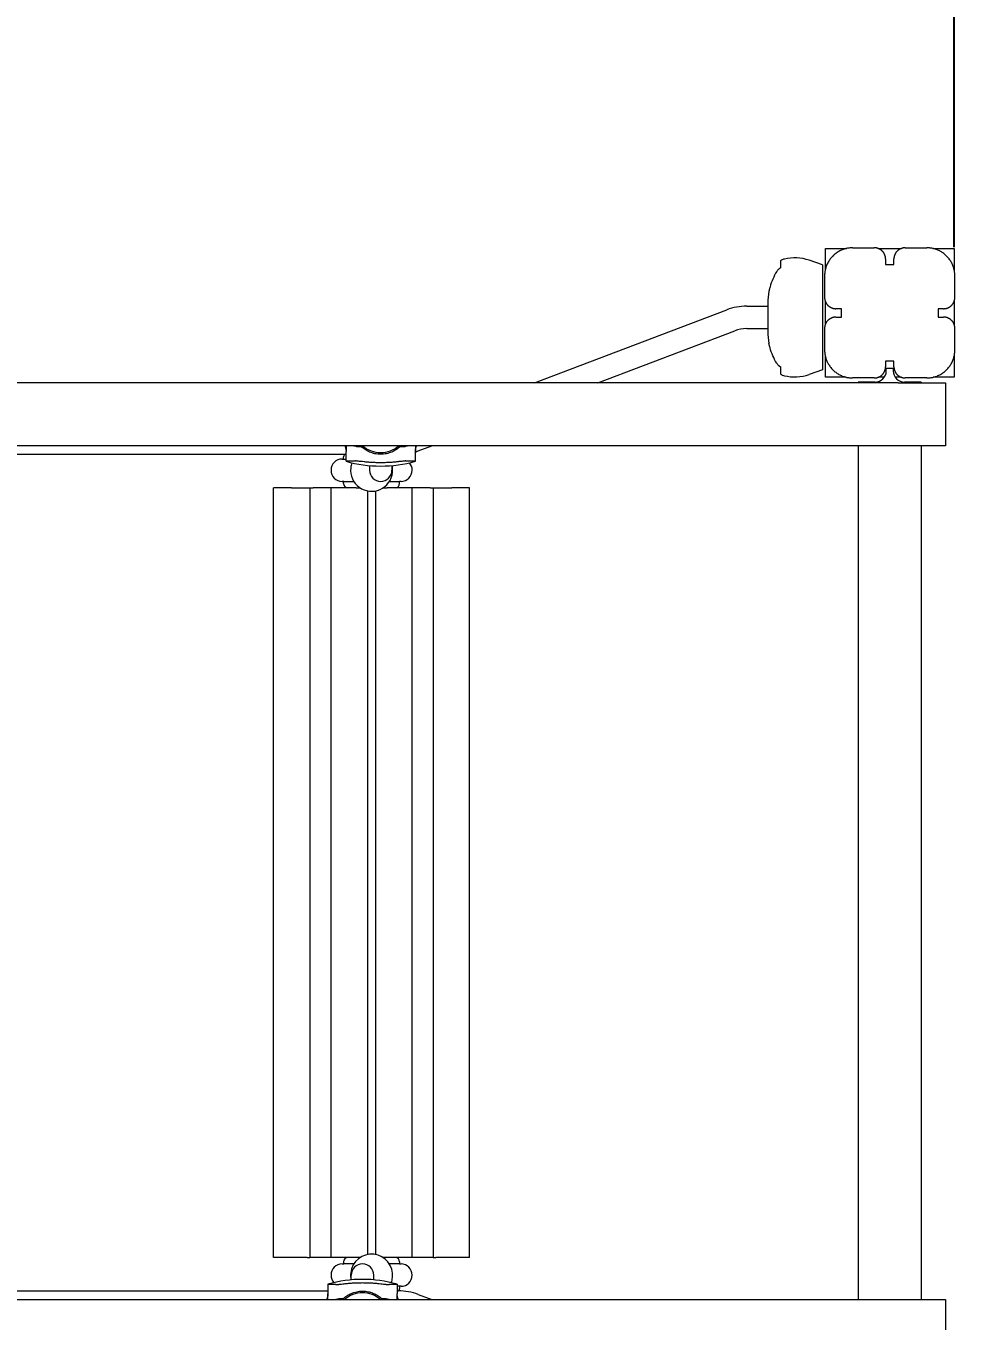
# Model space of a CAD drawing. Extents: x -3514 to 3672, y -2461 to 3671.
# Drawn here: x 583 to 1262, y -320 to 605 of the extents above; entities that cross this region are included whole.
import ezdxf

# ---------------------------------------------------------------- set-up
doc = ezdxf.new("R2010")
doc.units = 0
doc.header["$LTSCALE"] = 5
doc.header["$PDMODE"] = 33
doc.header["$PDSIZE"] = 20
doc.layers.get('Defpoints').update_dxf_attribs({"linetype": 'CONTINUOUS'})
for name, color, linetype in [('Lg_area', 4, 'CONTINUOUS'), ('Lg_dim', 7, 'CONTINUOUS'), ('Lg_prod', 40, 'CONTINUOUS')]:
    doc.layers.add(name, color=color, linetype=linetype)
doc.styles.add('LG1', font='arial.ttf', dxfattribs={"height": 185})
doc.dimstyles.new('LG_DIM', dxfattribs={"dimtxt": 185, "dimasz": 120, "dimexe": 50, "dimexo": 1, "dimgap": 50, "dimtad": 0, "dimtih": 1, "dimtoh": 1, "dimdec": 0, "dimrnd": 10, "dimdsep": 46, "dimtxsty": 'LG1', "dimcen": 2.5, "dimclrt": 4, "dimadec": 4, "dimazin": 0, "dimtfac": 1, "dimtdec": 0, "dimtmove": 0, "dimatfit": 3, "dimfxl": 1, "dimtolj": 1, "dimtzin": 0, "dimarcsym": 0})

# ---------------------------------------------------------------- blocks, each defined once
blk = doc.blocks.new('*D5')
at = {"layer": 'Defpoints', "color": 0}
for p in [(1221.5, 1852), (1221.5, -1852), (3391.97, -1852)]:
    blk.add_point(p, dxfattribs=at)
at = {"layer": 'Lg_dim', "color": 0, "lineweight": -2}
for p, q in [((1222.5, 1852), (3441.97, 1852)), ((3391.97, 1732), (3391.97, 50.25)), ((3391.97, -1732), (3391.97, -238.64)), ((1222.5, -1852), (3441.97, -1852))]:
    blk.add_line(p, q, dxfattribs=at)
at = {"layer": 'Lg_dim', "color": 0}
for points in [[(3411.97, 1732), (3371.97, 1732), (3391.97, 1852)], [(3371.97, -1732), (3411.97, -1732), (3391.97, -1852)]]:
    blk.add_solid(points, dxfattribs=at)
at = {"layer": 'Lg_dim', "color": 4, "insert": (3391.97, -94.19), "char_height": 185, "attachment_point": 5, "style": 'LG1'}
blk.add_mtext('\\A1;3700', dxfattribs=at)
blk = doc.blocks.new('*D6')
at = {"layer": 'Defpoints', "color": 0}
for p in [(1246.09, 2314.51), (-1245.91, 445.92), (1246.09, 445.92)]:
    blk.add_point(p, dxfattribs=at)
at = {"layer": 'Lg_dim', "color": 0, "lineweight": -2}
for p, q in [((-1245.91, 446.92), (-1245.91, 2364.51)), ((1246.09, 446.92), (1246.09, 2364.51)), ((-1125.91, 2314.51), (-344.33, 2314.51)), ((1126.09, 2314.51), (309.93, 2314.51))]:
    blk.add_line(p, q, dxfattribs=at)
at = {"layer": 'Lg_dim', "color": 0}
for points in [[(-1125.91, 2334.51), (-1125.91, 2294.51), (-1245.91, 2314.51)], [(1126.09, 2294.51), (1126.09, 2334.51), (1246.09, 2314.51)]]:
    blk.add_solid(points, dxfattribs=at)
at = {"layer": 'Lg_dim', "color": 4, "insert": (-17.2, 2314.51), "char_height": 185, "attachment_point": 5, "style": 'LG1'}
blk.add_mtext('\\A1;2490', dxfattribs=at)

msp = doc.modelspace()

# ---------------------------------------------------------------- linework, layer by layer
at = {"layer": 'Lg_area', "color": 83, "linetype": 'Continuous', "lineweight": 0}
msp.add_arc((1221.5, 351), 1501, 0, 90, dxfattribs=at)
at = {"layer": 'Lg_prod', "linetype": 'Continuous', "lineweight": 0}
for p, q in [((1154.09, 431.01, -424.76), (1154.09, 445.92, -424.76)), ((1154.09, 445.92, -424.76), (1169.27, 445.92, -424.76)), ((1173.54, 446.39, -424.76), (1189.04, 446.39, -424.76)), ((1191.72, 445.92, -424.76), (1208.37, 445.92, -424.76)), ((1211.04, 446.39, -424.76), (1226.54, 446.39, -424.76)), ((1230.82, 445.92, -424.76), (1246.09, 445.92, -424.76)), ((1246.09, 445.92, -424.76), (1246.09, 430.65, -424.76)), ((1121.99, 437.11, -424.76), (1121.99, 431.98, -424.76)), ((1151.99, 434.2, -424.76), (1142.49, 437.47, -424.76)), ((1197.04, 438.39, -424.76), (1197.04, 434.39, -424.76)), ((1203.04, 434.39, -424.76), (1203.04, 438.39, -424.76)), ((1151.99, 434.2, -424.76), (1151.99, 396.7, -424.76)), ((1153.54, 426.39, -424.76), (1153.54, 410.89, -424.76)), ((1197.04, 434.39, -424.76), (1203.04, 434.39, -424.76)), ((1246.54, 410.89, -424.76), (1246.54, 426.39, -424.76)), ((1154.09, 391.78, -424.76), (1154.09, 407.99, -424.76)), ((1246.09, 408.21, -424.76), (1246.09, 391.56, -424.76)), ((946.4, 349.97, -424.76), (1083.67, 402.09, -424.76)), ((1097.87, 404.7, -424.76), (1112.99, 404.7, -424.76)), ((1112.99, 406.8, -424.76), (1112.99, 396.7, -424.76)), ((1165.54, 402.89, -424.76), (1161.54, 402.89, -424.76)), ((1165.54, 396.89, -424.76), (1165.54, 402.89, -424.76)), ((1234.54, 402.89, -424.76), (1234.54, 396.89, -424.76)), ((1238.54, 402.89, -424.76), (1234.54, 402.89, -424.76)), ((1097.87, 388.7, -424.76), (1112.99, 388.7, -424.76)), ((1112.99, 396.7, -424.76), (1112.99, 386.6, -424.76)), ((1151.99, 396.7, -424.76), (1151.99, 359.2, -424.76)), ((1153.54, 388.89, -424.76), (1153.54, 373.39, -424.76)), ((1161.54, 396.89, -424.76), (1165.54, 396.89, -424.76)), ((1234.54, 396.89, -424.76), (1238.54, 396.89, -424.76)), ((1246.54, 373.39, -424.76), (1246.54, 388.89, -424.76)), ((991.47, 349.97, -424.76), (1089.35, 387.13, -424.76)), ((1121.99, 361.42, -424.76), (1121.99, 356.28, -424.76)), ((1154.09, 353.92, -424.76), (1154.09, 368.77, -424.76)), ((1203.04, 365.39, -424.76), (1197.04, 365.39, -424.76)), ((1197.04, 365.39, -424.76), (1197.04, 361.39, -424.76)), ((1203.04, 361.39, -424.76), (1203.04, 365.39, -424.76)), ((1246.09, 369.13, -424.76), (1246.09, 353.92, -424.76)), ((1151.99, 359.2, -424.76), (1142.49, 355.93, -424.76)), ((1168.94, 353.92, -424.76), (1154.09, 353.92, -424.76)), ((1189.04, 353.39, -424.76), (1173.54, 353.39, -424.76)), ((1196.13, 353.92, -424.76), (1191.93, 353.92, -424.76)), ((1197.55, 358.47, -424.76), (1197.55, 360.47, -424.76)), ((1197.55, 360.47, -424.76), (1202.55, 360.47, -424.76)), ((1202.55, 360.47, -424.76), (1202.55, 358.47, -424.76)), ((1208.16, 353.92, -424.76), (1203.96, 353.92, -424.76)), ((1226.54, 353.39, -424.76), (1211.04, 353.39, -424.76)), ((1246.09, 353.92, -424.76), (1231.15, 353.92, -424.76)), ((1177.55, 350.47, -424.76), (1177.55, 349.97, -424.76)), ((1189.55, 350.47, -424.76), (1177.55, 350.47, -424.76)), ((1206.1, 349.97, -424.76), (1239.99, 349.97, -424.76)), ((1222.55, 350.47, -424.76), (1210.55, 350.47, -424.76)), ((1222.55, 350.47, -424.76), (1222.55, 349.97, -424.76)), ((1239.99, 349.97, -424.76), (1239.99, 304.97, -424.76)), ((811.76, 298.7, -424.76), (446.23, 298.7, -424.76)), ((809.99, 295.47, -424.76), (809.99, 296.97, -424.76)), ((811.76, 304.97, -424.76), (811.76, 300.78, -424.76)), ((811.76, 293.9, -424.76), (811.76, 300.78, -424.76)), ((817.41, 304.97, -424.76), (818.65, 304.64, -424.76)), ((844.49, 300.53, -424.76), (844.49, 300.53, -424.76)), ((854.34, 304.64, -424.76), (855.58, 304.97, -424.76)), ((861.23, 304.97, -424.76), (861.23, 300.78, -424.76)), ((861.23, 293.9, -424.76), (861.23, 300.78, -424.76)), ((863.32, 301.3, -424.76), (872.97, 304.97, -424.76)), ((1177.55, 304.97, -424.76), (1177.55, 179.47, -424.76)), ((1239.99, 304.97, -424.76), (1206.1, 304.97, -424.76)), ((1222.55, 304.97, -424.76), (1222.55, 179.47, -424.76)), ((808.99, 295.47, -424.76), (810.19, 295.47, -424.76)), ((810.19, 295.47, -424.76), (811.76, 295.47, -424.76)), ((828.49, 293.14, -424.76), (828.49, 293.14, -424.76)), ((828.49, 290.82, -424.76), (828.49, 287.53, -424.76)), ((828.49, 287.47, -424.76), (828.49, 287.53, -424.76)), ((844.49, 293.14, -424.76), (844.49, 293.14, -424.76)), ((844.49, 290.82, -424.76), (844.49, 287.53, -424.76)), ((844.49, 287.53, -424.76), (844.49, 287.47, -424.76)), ((810.19, 279.47, -424.76), (808.99, 279.47, -424.76)), ((809.99, 277.97, -424.76), (809.99, 279.47, -424.76)), ((810.19, 279.47, -424.76), (817.31, 279.47, -424.76)), ((842.68, 279.47, -424.76), (849.8, 279.47, -424.76)), ((850.99, 279.47, -424.76), (849.8, 279.47, -424.76)), ((849.99, 277.97, -424.76), (849.99, 279.47, -424.76)), ((759.99, -275.03, -424.76), (759.99, 274.97, -424.76)), ((772.72, 274.97, -424.76), (759.99, 274.97, -424.76)), ((772.72, 274.97, -424.76), (778.38, 274.97, -424.76)), ((778.38, 274.97, -424.76), (784.03, 274.97, -424.76)), ((784.03, 274.97, -424.76), (785.93, 274.97, -424.76)), ((785.93, 274.97, -424.76), (788.28, 274.97, -424.76)), ((785.93, 274.97, -424.76), (785.93, -275.03, -424.76)), ((801, 274.97, -424.76), (788.28, 274.97, -424.76)), ((801, -275.03, -424.76), (801, 274.97, -424.76)), ((818.99, 274.97, -424.76), (801, 274.97, -424.76)), ((818.99, 274.97, -424.76), (821.7, 274.97, -424.76)), ((826.99, 272.77, -424.76), (826.99, -272.84, -424.76)), ((832.99, -272.84, -424.76), (832.99, 272.77, -424.76)), ((838.29, 274.97, -424.76), (840.99, 274.97, -424.76)), ((858.99, 274.97, -424.76), (840.99, 274.97, -424.76)), ((858.99, -275.03, -424.76), (858.99, 274.97, -424.76)), ((871.71, 274.97, -424.76), (858.99, 274.97, -424.76)), ((871.71, 274.97, -424.76), (874.06, 274.97, -424.76)), ((874.06, 274.97, -424.76), (875.96, 274.97, -424.76)), ((874.06, 274.97, -424.76), (874.06, -275.03, -424.76)), ((875.96, 274.97, -424.76), (881.61, 274.97, -424.76)), ((881.61, 274.97, -424.76), (887.27, 274.97, -424.76)), ((899.99, 274.97, -424.76), (887.27, 274.97, -424.76)), ((899.99, -275.03, -424.76), (899.99, 274.97, -424.76)), ((1177.55, 179.47, -424.76), (1177.55, -68.3, -424.76)), ((1222.55, 179.47, -424.76), (1222.55, -68.3, -424.76)), ((1177.55, -68.3, -424.76), (1177.55, -305.03, -424.76)), ((1222.55, -68.3, -424.76), (1222.55, -305.03, -424.76)), ((772.72, -275.03, -424.76), (759.99, -275.03, -424.76)), ((778.38, -275.03, -424.76), (772.72, -275.03, -424.76)), ((784.03, -275.03, -424.76), (778.38, -275.03, -424.76)), ((784.03, -275.03, -424.76), (785.93, -275.03, -424.76)), ((788.28, -275.03, -424.76), (785.93, -275.03, -424.76)), ((801, -275.03, -424.76), (788.28, -275.03, -424.76)), ((818.99, -275.03, -424.76), (801, -275.03, -424.76)), ((821.7, -275.03, -424.76), (818.99, -275.03, -424.76)), ((840.99, -275.03, -424.76), (838.29, -275.03, -424.76)), ((858.99, -275.03, -424.76), (840.99, -275.03, -424.76)), ((871.71, -275.03, -424.76), (858.99, -275.03, -424.76)), ((874.06, -275.03, -424.76), (871.71, -275.03, -424.76)), ((874.06, -275.03, -424.76), (875.96, -275.03, -424.76)), ((881.61, -275.03, -424.76), (875.96, -275.03, -424.76)), ((887.27, -275.03, -424.76), (881.61, -275.03, -424.76)), ((899.99, -275.03, -424.76), (887.27, -275.03, -424.76)), ((808.99, -279.53, -424.76), (810.19, -279.53, -424.76)), ((809.99, -278.03, -424.76), (809.99, -279.53, -424.76)), ((817.31, -279.53, -424.76), (810.19, -279.53, -424.76)), ((849.8, -279.53, -424.76), (842.68, -279.53, -424.76)), ((849.8, -279.53, -424.76), (850.99, -279.53, -424.76)), ((849.99, -278.03, -424.76), (849.99, -279.53, -424.76)), ((798.76, -293.97, -424.76), (798.76, -300.85, -424.76)), ((815.49, -287.6, -424.76), (815.49, -287.53, -424.76)), ((815.49, -290.89, -424.76), (815.49, -287.6, -424.76)), ((815.49, -293.21, -424.76), (815.49, -293.21, -424.76)), ((831.49, -287.53, -424.76), (831.49, -287.6, -424.76)), ((831.49, -290.89, -424.76), (831.49, -287.6, -424.76)), ((831.49, -293.21, -424.76), (831.49, -293.21, -424.76)), ((848.23, -293.97, -424.76), (848.23, -300.85, -424.76)), ((849.8, -295.53, -424.76), (848.23, -295.53, -424.76)), ((850.99, -295.53, -424.76), (849.8, -295.53, -424.76)), ((849.99, -295.53, -424.76), (849.99, -297.03, -424.76)), ((433.23, -298.77, -424.76), (798.76, -298.77, -424.76)), ((798.76, -305.03, -424.76), (798.76, -300.85, -424.76)), ((805.65, -304.71, -424.76), (804.41, -305.03, -424.76)), ((815.49, -300.6, -424.76), (815.49, -300.6, -424.76)), ((842.58, -305.03, -424.76), (841.34, -304.71, -424.76)), ((848.23, -298.77, -424.76), (849.12, -298.77, -424.76)), ((848.23, -305.03, -424.76), (848.23, -300.85, -424.76)), ((863.32, -301.37, -424.76), (872.97, -305.03, -424.76)), ((1207.45, -305.03, -424.76), (1239.99, -305.03, -424.76)), ((1239.99, -305.03, -424.76), (1239.99, -350.03, -424.76))]:
    msp.add_line(p, q, dxfattribs=at)
for centre, radius, start, end in [((1126.62, 430.58, -424.76), 8, 103.15328, 125.27889), ((1132.08, 407.21, -424.76), 32, 71, 103.15328), ((1182.96, 404.72, -424.76), 70, 171.15829, 178.29996), ((1097.87, 364.7, -424.76), 40, 90, 110.79411), ((1097.87, 364.7, -424.76), 24, 90, 110.79411), ((1182.96, 388.67, -424.76), 70, 181.70004, 188.84171), ((1126.62, 362.81, -424.76), 8, 234.72111, 256.84672), ((1132.08, 386.18, -424.76), 32, 256.84672, 289), ((1189.55, 358.47, -424.76), 8, 270, 0), ((1210.55, 358.47, -424.76), 8, 180, 270), ((812.99, 296.97, -424.76), 3, 144.71962, 180), ((836.49, 319.47, -424.76), 19.4, 228.35835, 270), ((836.49, 319.47, -424.76), 19.4, 270, 311.64165), ((849.12, 338.7, -424.76), 40, 287.62187, 290.79411), ((808.99, 287.47, -424.76), 8, 90, 180), ((808.99, 287.47, -424.76), 8, 180, 270), ((836.49, 381.3, -424.76), 90.83, 254.19618, 270), ((829.99, 287.47, -424.76), 15, 173.78309, 353.78309), ((829.99, 287.47, -424.76), 15, 159.11693, 173.78309), ((836.49, 287.47, -424.76), 8, 180, 270), ((836.49, 381.3, -424.76), 90.83, 270, 285.80382), ((836.49, 287.47, -424.76), 8, 270, 0), ((829.99, 287.47, -424.76), 15, 353.78309, 12.95777), ((850.99, 287.47, -424.76), 8, 270, 0), ((850.99, 287.47, -424.76), 8, 0, 41.82308), ((812.99, 277.97, -424.76), 3, 180, 270), ((846.99, 277.97, -424.76), 3, 270, 0), ((812.99, -278.03, -424.76), 3, 90, 180), ((829.99, -287.53, -424.76), 15, 353.78309, 173.78309), ((846.99, -278.03, -424.76), 3, 0, 90), ((808.99, -287.53, -424.76), 8, 90, 180), ((829.99, -287.53, -424.76), 15, 173.78309, 192.95777), ((823.49, -287.53, -424.76), 8, 90, 180), ((823.49, -287.53, -424.76), 8, 0, 90), ((850.99, -287.53, -424.76), 8, 0, 90), ((823.49, -381.37, -424.76), 90.83, 90, 105.80382), ((808.99, -287.53, -424.76), 8, 180, 221.82308), ((823.49, -381.37, -424.76), 90.83, 74.19618, 90), ((829.99, -287.53, -424.76), 15, 339.11693, 353.78309), ((850.99, -287.53, -424.76), 8, 270, 0), ((823.49, -319.53, -424.76), 19.4, 90, 131.64165), ((823.49, -319.53, -424.76), 19.4, 48.35835, 90), ((849.12, -338.77, -424.76), 40, 69.20589, 90), ((846.99, -297.03, -424.76), 3, 324.68976, 0)]:
    msp.add_arc(centre, radius, start, end, dxfattribs=at)
for points, weights in [([(1173.54, 446.39, -424.76), (1161.83, 446.39, -424.76), (1153.54, 438.1, -424.76), (1153.54, 426.39, -424.76)], [1, 0.804737854124, 0.804737854124, 1]), ([(1197.04, 438.39, -424.76), (1197.04, 443.07, -424.76), (1193.73, 446.39, -424.76), (1189.04, 446.39, -424.76)], [1, 0.804737854124, 0.804737854124, 1]), ([(1211.04, 446.39, -424.76), (1206.36, 446.39, -424.76), (1203.04, 443.07, -424.76), (1203.04, 438.39, -424.76)], [1, 0.804737854124, 0.804737854124, 1]), ([(1246.54, 426.39, -424.76), (1246.54, 438.1, -424.76), (1238.26, 446.39, -424.76), (1226.54, 446.39, -424.76)], [1, 0.804737854124, 0.804737854124, 1]), ([(1153.54, 410.89, -424.76), (1153.54, 406.2, -424.76), (1156.86, 402.89, -424.76), (1161.54, 402.89, -424.76)], [1, 0.804737854124, 0.804737854124, 1]), ([(1238.54, 402.89, -424.76), (1243.23, 402.89, -424.76), (1246.54, 406.2, -424.76), (1246.54, 410.89, -424.76)], [1, 0.804737854124, 0.804737854124, 1]), ([(1161.54, 396.89, -424.76), (1156.86, 396.89, -424.76), (1153.54, 393.57, -424.76), (1153.54, 388.89, -424.76)], [1, 0.804737854124, 0.804737854124, 1]), ([(1246.54, 388.89, -424.76), (1246.54, 393.57, -424.76), (1243.23, 396.89, -424.76), (1238.54, 396.89, -424.76)], [1, 0.804737854124, 0.804737854124, 1]), ([(1153.54, 373.39, -424.76), (1153.54, 361.67, -424.76), (1161.83, 353.39, -424.76), (1173.54, 353.39, -424.76)], [1, 0.804737854124, 0.804737854124, 1]), ([(1226.54, 353.39, -424.76), (1238.26, 353.39, -424.76), (1246.54, 361.67, -424.76), (1246.54, 373.39, -424.76)], [1, 0.804737854124, 0.804737854124, 1]), ([(1189.04, 353.39, -424.76), (1193.73, 353.39, -424.76), (1197.04, 356.7, -424.76), (1197.04, 361.39, -424.76)], [1, 0.804737854124, 0.804737854124, 1]), ([(1203.04, 361.39, -424.76), (1203.04, 356.7, -424.76), (1206.36, 353.39, -424.76), (1211.04, 353.39, -424.76)], [1, 0.804737854124, 0.804737854124, 1]), ([(810.84, 304.97, -424.76), (811.45, 303.63, -424.76), (811.76, 302.21, -424.76), (811.76, 300.78, -424.76)], [0.936307406517, 0.942185819623, 0.963416684117, 1]), ([(818.65, 304.64, -424.76), (819.1, 304.52, -424.76), (820.49, 304.41, -424.76), (822.72, 304.31, -424.76)], [1, 0.973269229067, 0.973269229067, 1]), ([(822.5, 304.97, -424.76), (822.57, 304.75, -424.76), (822.64, 304.53, -424.76), (822.72, 304.31, -424.76)], [0.999072853129, 0.999244719996, 0.999553768953, 1]), ([(850.27, 304.31, -424.76), (850.35, 304.53, -424.76), (850.42, 304.75, -424.76), (850.49, 304.97, -424.76)], [1, 0.999553768953, 0.999244719996, 0.999072853129]), ([(850.27, 304.31, -424.76), (852.5, 304.41, -424.76), (853.89, 304.52, -424.76), (854.34, 304.64, -424.76)], [1, 0.973269229067, 0.973269229067, 1]), ([(861.23, 300.78, -424.76), (861.23, 302.21, -424.76), (861.54, 303.63, -424.76), (862.15, 304.97, -424.76)], [1, 0.963416741903, 0.942185900966, 0.936307477188]), ([(818.65, 294.1, -424.76), (816.35, 293.95, -424.76), (814.06, 293.88, -424.76), (811.76, 293.9, -424.76)], [1, 0.99951768639, 0.99951768639, 1]), ([(861.23, 293.9, -424.76), (858.93, 293.88, -424.76), (856.63, 293.95, -424.76), (854.34, 294.1, -424.76)], [1, 0.99951768639, 0.99951768639, 1]), ([(798.76, -293.97, -424.76), (801.06, -293.95, -424.76), (803.35, -294.02, -424.76), (805.65, -294.17, -424.76)], [1, 0.99951768639, 0.99951768639, 1]), ([(841.34, -294.17, -424.76), (843.63, -294.02, -424.76), (845.93, -293.95, -424.76), (848.23, -293.97, -424.76)], [1, 0.99951768639, 0.99951768639, 1]), ([(798.76, -300.85, -424.76), (798.76, -302.28, -424.76), (798.45, -303.7, -424.76), (797.84, -305.03, -424.76)], [1, 0.963416741903, 0.942185900966, 0.936307477188]), ([(809.72, -304.38, -424.76), (807.49, -304.48, -424.76), (806.1, -304.59, -424.76), (805.65, -304.71, -424.76)], [1, 0.973269229067, 0.973269229067, 1]), ([(809.72, -304.38, -424.76), (809.64, -304.6, -424.76), (809.57, -304.82, -424.76), (809.5, -305.03, -424.76)], [1, 0.999553768953, 0.999244719996, 0.999072853129]), ([(837.49, -305.03, -424.76), (837.42, -304.82, -424.76), (837.35, -304.6, -424.76), (837.27, -304.38, -424.76)], [0.999072853129, 0.999244719996, 0.999553768953, 1]), ([(841.34, -304.71, -424.76), (840.89, -304.59, -424.76), (839.5, -304.48, -424.76), (837.27, -304.38, -424.76)], [1, 0.973269229067, 0.973269229067, 1]), ([(849.15, -305.03, -424.76), (848.54, -303.7, -424.76), (848.23, -302.28, -424.76), (848.23, -300.85, -424.76)], [0.936307406517, 0.942185819623, 0.963416684117, 1])]:
    msp.add_rational_spline(points, weights, degree=3, dxfattribs=at)
for points in [[(1119.34, 429.51, -424.76), (1117.18, 425.94, -424.76), (1115.61, 422.28, -424.76), (1114.58, 418.52, -424.76)], [(1119.34, 363.89, -424.76), (1117.18, 367.46, -424.76), (1115.61, 371.12, -424.76), (1114.58, 374.87, -424.76)]]:
    msp.add_open_spline(points, degree=3, dxfattribs=at)
for points, knots in [([(1121.99, 431.98, -424.76), (1121.41, 431.65, -424.76), (1120.9, 431.28, -424.76), (1120.23, 430.65, -424.76), (1120.03, 430.43, -424.76), (1119.65, 429.98, -424.76), (1119.49, 429.75, -424.76), (1119.34, 429.51, -424.76)], [0.000000242, 0.000000242, 0.000000242, 0.000000242, 0.002114103, 0.002114103, 0.003171033, 0.003171033, 0.004227963, 0.004227963, 0.004227963, 0.004227963]), ([(1120.45, 430.85, -424.76), (1120.45, 430.85, -424.76), (1120.45, 430.85, -424.76), (1120.67, 431.06, -424.76), (1120.91, 431.26, -424.76), (1121.43, 431.64, -424.76), (1121.7, 431.81, -424.76), (1121.99, 431.98, -424.76)], [0.002113316, 0.002113316, 0.002113316, 0.002113316, 0.002114988, 0.002114988, 0.003172238, 0.003172238, 0.004229489, 0.004229489, 0.004229489, 0.004229489]), ([(1114.58, 418.52, -424.76), (1114.45, 418.04, -424.76), (1114.33, 417.62, -424.76), (1114.19, 417.05, -424.76), (1114.14, 416.88, -424.76), (1114.06, 416.56, -424.76), (1114.02, 416.41, -424.76), (1113.93, 416.02, -424.76), (1113.88, 415.82, -424.76), (1113.83, 415.62, -424.76), (1113.82, 415.56, -424.76), (1113.8, 415.5, -424.76), (1113.8, 415.48, -424.76), (1113.8, 415.48, -424.76)], [0.000143327, 0.000143327, 0.000143327, 0.000143327, 0.002148725, 0.002148725, 0.003151424, 0.003151424, 0.004154123, 0.004154123, 0.006159521, 0.006159521, 0.00716222, 0.00716222, 0.008164918, 0.008164918, 0.008164918, 0.008164918]), ([(1114.58, 374.87, -424.76), (1114.45, 375.35, -424.76), (1114.33, 375.78, -424.76), (1114.19, 376.34, -424.76), (1114.14, 376.52, -424.76), (1114.06, 376.84, -424.76), (1114.02, 376.99, -424.76), (1113.93, 377.38, -424.76), (1113.88, 377.58, -424.76), (1113.83, 377.78, -424.76), (1113.82, 377.83, -424.76), (1113.8, 377.9, -424.76), (1113.8, 377.92, -424.76), (1113.8, 377.92, -424.76)], [0.000143327, 0.000143327, 0.000143327, 0.000143327, 0.002148725, 0.002148725, 0.003151424, 0.003151424, 0.004154123, 0.004154123, 0.006159521, 0.006159521, 0.00716222, 0.00716222, 0.008164918, 0.008164918, 0.008164918, 0.008164918]), ([(1121.99, 361.42, -424.76), (1121.41, 361.75, -424.76), (1120.9, 362.12, -424.76), (1120.23, 362.74, -424.76), (1120.03, 362.96, -424.76), (1119.65, 363.41, -424.76), (1119.49, 363.65, -424.76), (1119.34, 363.89, -424.76)], [0.000000242, 0.000000242, 0.000000242, 0.000000242, 0.002114103, 0.002114103, 0.003171033, 0.003171033, 0.004227963, 0.004227963, 0.004227963, 0.004227963]), ([(1120.45, 362.54, -424.76), (1120.45, 362.54, -424.76), (1120.45, 362.54, -424.76), (1120.67, 362.33, -424.76), (1120.91, 362.13, -424.76), (1121.43, 361.76, -424.76), (1121.7, 361.58, -424.76), (1121.99, 361.42, -424.76)], [0.002113316, 0.002113316, 0.002113316, 0.002113316, 0.002114988, 0.002114988, 0.003172238, 0.003172238, 0.004229489, 0.004229489, 0.004229489, 0.004229489]), ([(1206.1, 349.97, -424.76), (1069.14, 349.97, -424.76), (811.77, 349.97, -424.76), (428.92, 349.97, -424.76), (73.93, 349.97, -424.76), (-252.92, 349.97, -424.76), (-673.31, 349.97, -424.76), (-985.6, 349.97, -424.76), (-1207.46, 349.97, -424.76)], [0.0137985, 0.0137985, 0.0137985, 0.0137985, 0.1808609, 0.3231504, 0.4773302, 0.6101809, 0.7184396, 0.9868721, 0.9868721, 0.9868721, 0.9868721]), ([(1206.1, 304.97, -424.76), (1069.14, 304.97, -424.76), (811.77, 304.97, -424.76), (428.92, 304.97, -424.76), (73.93, 304.97, -424.76), (-252.92, 304.97, -424.76), (-673.31, 304.97, -424.76), (-985.6, 304.97, -424.76), (-1207.46, 304.97, -424.76)], [0.0137985, 0.0137985, 0.0137985, 0.0137985, 0.1808609, 0.3231504, 0.4773302, 0.6101809, 0.7184396, 0.9868721, 0.9868721, 0.9868721, 0.9868721]), ([(836.49, 298.88, -424.76), (836.14, 298.88, -424.76), (835.79, 298.88, -424.76), (835.09, 298.92, -424.76), (834.74, 298.95, -424.76), (833.7, 299.06, -424.76), (833.02, 299.16, -424.76), (832.02, 299.37, -424.76), (831.69, 299.45, -424.76), (831.03, 299.63, -424.76), (830.71, 299.72, -424.76), (829.76, 300.02, -424.76), (829.15, 300.25, -424.76), (827.97, 300.75, -424.76), (827.41, 301.03, -424.76), (826.33, 301.61, -424.76), (825.82, 301.92, -424.76), (824.85, 302.57, -424.76), (824.39, 302.9, -424.76), (823.52, 303.59, -424.76), (823.11, 303.95, -424.76), (822.72, 304.31, -424.76)], [0.0173685, 0.0173685, 0.0173685, 0.0173685, 0.01841269, 0.01841269, 0.01945689, 0.01945689, 0.02154529, 0.02154529, 0.02258948, 0.02258948, 0.02363368, 0.02363368, 0.02572208, 0.02572208, 0.02781047, 0.02781047, 0.02989887, 0.02989887, 0.03198726, 0.03198726, 0.03407566, 0.03407566, 0.03407566, 0.03407566]), ([(850.27, 304.31, -424.76), (849.5, 303.59, -424.76), (848.63, 302.89, -424.76), (847.17, 301.92, -424.76), (846.66, 301.61, -424.76), (845.57, 301.02, -424.76), (845, 300.75, -424.76), (843.83, 300.24, -424.76), (843.22, 300.02, -424.76), (841.96, 299.62, -424.76), (841.29, 299.44, -424.76), (839.28, 299.02, -424.76), (837.91, 298.88, -424.76), (836.49, 298.88, -424.76)], [0.0006161, 0.0006161, 0.0006161, 0.0006161, 0.0048042, 0.0048042, 0.00689825, 0.00689825, 0.0089923, 0.0089923, 0.01108635, 0.01108635, 0.0131804, 0.0131804, 0.0173685, 0.0173685, 0.0173685, 0.0173685]), ([(836.49, 292.84, -424.76), (835.42, 292.84, -424.76), (834.35, 292.86, -424.76), (832.75, 292.9, -424.76), (832.22, 292.92, -424.76), (831.17, 292.97, -424.76), (830.66, 293, -424.76), (829.15, 293.09, -424.76), (828.18, 293.16, -424.76), (826.78, 293.27, -424.76), (826.33, 293.31, -424.76), (825.46, 293.4, -424.76), (825.04, 293.44, -424.76), (823.83, 293.57, -424.76), (823.08, 293.65, -424.76), (821.73, 293.81, -424.76), (821.14, 293.88, -424.76), (820.38, 293.97, -424.76), (820.15, 293.99, -424.76), (819.72, 294.04, -424.76), (819.53, 294.06, -424.76), (819.03, 294.1, -424.76), (818.79, 294.11, -424.76), (818.65, 294.1, -424.76)], [0.02582839, 0.02582839, 0.02582839, 0.02582839, 0.0290553, 0.0290553, 0.03066876, 0.03066876, 0.03228222, 0.03228222, 0.03550913, 0.03550913, 0.03712259, 0.03712259, 0.03873604, 0.03873604, 0.04196296, 0.04196296, 0.04518987, 0.04518987, 0.04680333, 0.04680333, 0.04841679, 0.04841679, 0.0516437, 0.0516437, 0.0516437, 0.0516437]), ([(854.34, 294.1, -424.76), (854.2, 294.11, -424.76), (853.96, 294.1, -424.76), (853.47, 294.06, -424.76), (853.28, 294.04, -424.76), (852.86, 293.99, -424.76), (852.62, 293.97, -424.76), (851.85, 293.88, -424.76), (851.26, 293.81, -424.76), (850.26, 293.69, -424.76), (849.91, 293.65, -424.76), (849.16, 293.57, -424.76), (848.77, 293.52, -424.76), (847.55, 293.4, -424.76), (846.68, 293.31, -424.76), (845.3, 293.2, -424.76), (844.82, 293.16, -424.76), (843.84, 293.09, -424.76), (843.34, 293.06, -424.76), (841.83, 292.97, -424.76), (840.79, 292.92, -424.76), (839.2, 292.87, -424.76), (838.66, 292.86, -424.76), (837.58, 292.84, -424.76), (837.03, 292.84, -424.76), (836.49, 292.84, -424.76)], [0.0000002, 0.0000002, 0.0000002, 0.0000002, 0.00322872, 0.00322872, 0.00484298, 0.00484298, 0.00645725, 0.00645725, 0.00968577, 0.00968577, 0.01130003, 0.01130003, 0.01291429, 0.01291429, 0.01614282, 0.01614282, 0.01775708, 0.01775708, 0.01937134, 0.01937134, 0.02259987, 0.02259987, 0.02421413, 0.02421413, 0.02582839, 0.02582839, 0.02582839, 0.02582839]), ([(805.65, -294.17, -424.76), (805.79, -294.18, -424.76), (806.03, -294.17, -424.76), (806.52, -294.13, -424.76), (806.71, -294.11, -424.76), (807.13, -294.06, -424.76), (807.37, -294.04, -424.76), (808.14, -293.95, -424.76), (808.73, -293.88, -424.76), (809.73, -293.76, -424.76), (810.08, -293.72, -424.76), (810.83, -293.64, -424.76), (811.22, -293.59, -424.76), (812.44, -293.47, -424.76), (813.31, -293.38, -424.76), (814.69, -293.27, -424.76), (815.17, -293.23, -424.76), (816.15, -293.16, -424.76), (816.65, -293.13, -424.76), (818.16, -293.04, -424.76), (819.2, -292.99, -424.76), (820.79, -292.94, -424.76), (821.33, -292.93, -424.76), (822.41, -292.91, -424.76), (822.96, -292.91, -424.76), (823.49, -292.91, -424.76)], [0.0000002, 0.0000002, 0.0000002, 0.0000002, 0.00322872, 0.00322872, 0.00484298, 0.00484298, 0.00645725, 0.00645725, 0.00968577, 0.00968577, 0.01130003, 0.01130003, 0.01291429, 0.01291429, 0.01614282, 0.01614282, 0.01775708, 0.01775708, 0.01937134, 0.01937134, 0.02259987, 0.02259987, 0.02421413, 0.02421413, 0.02582839, 0.02582839, 0.02582839, 0.02582839]), ([(823.49, -292.91, -424.76), (824.57, -292.91, -424.76), (825.64, -292.93, -424.76), (827.24, -292.97, -424.76), (827.77, -292.99, -424.76), (828.82, -293.04, -424.76), (829.33, -293.07, -424.76), (830.84, -293.16, -424.76), (831.81, -293.23, -424.76), (833.2, -293.34, -424.76), (833.66, -293.38, -424.76), (834.53, -293.47, -424.76), (834.95, -293.51, -424.76), (836.16, -293.64, -424.76), (836.9, -293.72, -424.76), (838.26, -293.88, -424.76), (838.85, -293.95, -424.76), (839.61, -294.04, -424.76), (839.84, -294.06, -424.76), (840.27, -294.11, -424.76), (840.46, -294.13, -424.76), (840.96, -294.17, -424.76), (841.2, -294.18, -424.76), (841.34, -294.17, -424.76)], [0.02582839, 0.02582839, 0.02582839, 0.02582839, 0.0290553, 0.0290553, 0.03066876, 0.03066876, 0.03228222, 0.03228222, 0.03550913, 0.03550913, 0.03712259, 0.03712259, 0.03873604, 0.03873604, 0.04196296, 0.04196296, 0.04518987, 0.04518987, 0.04680333, 0.04680333, 0.04841679, 0.04841679, 0.0516437, 0.0516437, 0.0516437, 0.0516437]), ([(-1206.11, -305.03, -424.76), (-1069.15, -305.03, -424.76), (-811.78, -305.03, -424.76), (-428.93, -305.03, -424.76), (-73.94, -305.03, -424.76), (252.91, -305.03, -424.76), (673.3, -305.03, -424.76), (985.59, -305.03, -424.76), (1207.45, -305.03, -424.76)], [0.0137985, 0.0137985, 0.0137985, 0.0137985, 0.1808609, 0.3231504, 0.4773302, 0.6101809, 0.7184396, 0.9868721, 0.9868721, 0.9868721, 0.9868721]), ([(809.72, -304.38, -424.76), (810.49, -303.66, -424.76), (811.36, -302.96, -424.76), (812.82, -301.99, -424.76), (813.33, -301.68, -424.76), (814.42, -301.09, -424.76), (814.99, -300.82, -424.76), (816.16, -300.31, -424.76), (816.77, -300.09, -424.76), (818.03, -299.69, -424.76), (818.7, -299.51, -424.76), (820.71, -299.09, -424.76), (822.08, -298.95, -424.76), (823.49, -298.95, -424.76)], [0.0006161, 0.0006161, 0.0006161, 0.0006161, 0.0048042, 0.0048042, 0.00689825, 0.00689825, 0.0089923, 0.0089923, 0.01108635, 0.01108635, 0.0131804, 0.0131804, 0.0173685, 0.0173685, 0.0173685, 0.0173685]), ([(823.49, -298.95, -424.76), (823.85, -298.95, -424.76), (824.2, -298.95, -424.76), (824.9, -298.99, -424.76), (825.25, -299.02, -424.76), (826.29, -299.13, -424.76), (826.97, -299.23, -424.76), (827.97, -299.44, -424.76), (828.3, -299.52, -424.76), (828.96, -299.7, -424.76), (829.28, -299.79, -424.76), (830.23, -300.09, -424.76), (830.84, -300.32, -424.76), (832.01, -300.82, -424.76), (832.58, -301.1, -424.76), (833.66, -301.68, -424.76), (834.17, -301.99, -424.76), (835.14, -302.64, -424.76), (835.6, -302.97, -424.76), (836.47, -303.66, -424.76), (836.88, -304.02, -424.76), (837.27, -304.38, -424.76)], [0.0173685, 0.0173685, 0.0173685, 0.0173685, 0.01841269, 0.01841269, 0.01945689, 0.01945689, 0.02154529, 0.02154529, 0.02258948, 0.02258948, 0.02363368, 0.02363368, 0.02572208, 0.02572208, 0.02781047, 0.02781047, 0.02989887, 0.02989887, 0.03198726, 0.03198726, 0.03407566, 0.03407566, 0.03407566, 0.03407566])]:
    msp.add_open_spline(points, degree=3, knots=knots, dxfattribs=at)

# ---------------------------------------------------------------- dimensions: what is measured, and where the dimension line sits
at = {"layer": 'Lg_dim'}
dim = msp.add_linear_dim(base=(1246.09, 2314.51, -424.76), p1=(-1245.91, 445.92, -424.76), p2=(1246.09, 445.92, -424.76), dimstyle='LG_DIM', dxfattribs=at)
dim.commit()
dim.dimension.update_dxf_attribs({"geometry": '*D6', "text_midpoint": (-17.2, 2314.51, -424.76), "dimtype": 160})
dim = msp.add_linear_dim(base=(3391.97, -1852, -424.76), p1=(1221.5, 1852), p2=(1221.5, -1852), angle=90, dimstyle='LG_DIM', dxfattribs=at)
dim.commit()
dim.dimension.update_dxf_attribs({"geometry": '*D5', "text_midpoint": (3391.97, -94.19, -424.76), "dimtype": 160})

doc.saveas('drawing.dxf')
